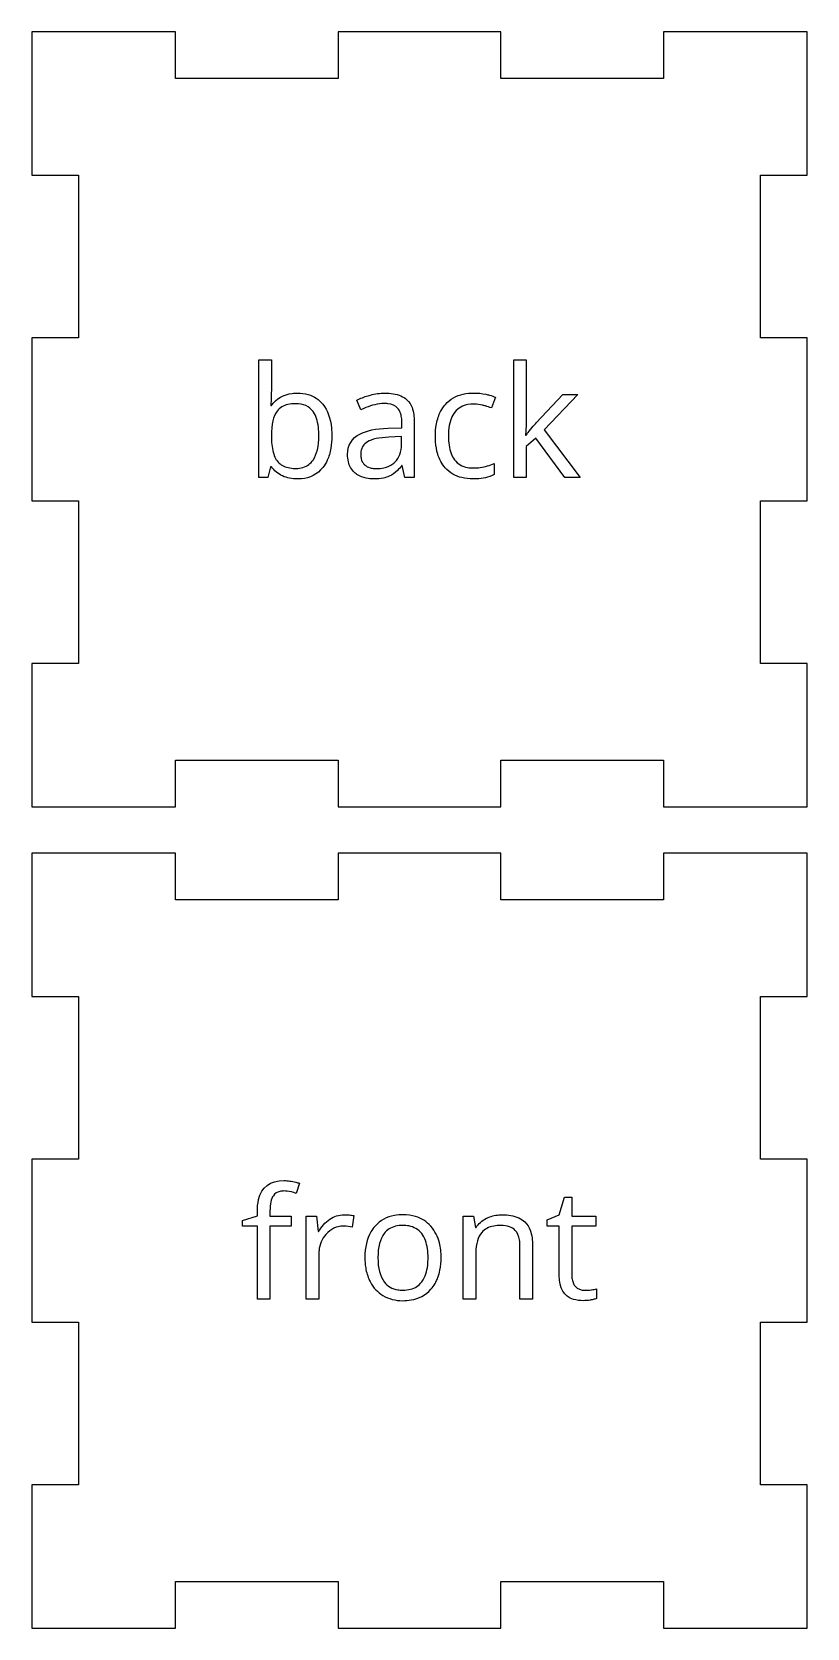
# Model space of a CAD drawing. Extents: x 0 to 156, y 0 to 103.
# Drawn here: x 0 to 50, y 0 to 103 of the extents above; entities that cross this region are included whole.
import ezdxf

# ---------------------------------------------------------------- set-up
doc = ezdxf.new("R2010")
doc.units = 0
doc.layers.get('0').update_dxf_attribs({"linetype": 'CONTINUOUS'})

msp = doc.modelspace()

# ---------------------------------------------------------------- linework, layer by layer
at = {"color": 7}
for p, q in [((0, 103), (0, 93.75)), ((9.25, 103), (0, 103)), ((0, 103), (0, 103)), ((9.25, 100), (9.25, 103)), ((30.25, 103), (19.75, 103)), ((19.75, 103), (19.75, 100)), ((30.25, 100), (30.25, 103)), ((50, 103), (40.75, 103)), ((40.75, 103), (40.75, 100)), ((50, 93.75), (50, 103)), ((19.75, 100), (9.25, 100)), ((40.75, 100), (30.25, 100)), ((0, 93.75), (3, 93.75)), ((3, 93.75), (3, 83.25)), ((47, 83.25), (47, 93.75)), ((47, 93.75), (50, 93.75)), ((3, 83.25), (0, 83.25)), ((0, 83.25), (0, 72.75)), ((50, 83.25), (47, 83.25)), ((50, 72.75), (50, 83.25)), ((0, 72.75), (3, 72.75)), ((3, 72.75), (3, 62.25)), ((47, 62.25), (47, 72.75)), ((47, 72.75), (50, 72.75)), ((3, 62.25), (0, 62.25)), ((0, 62.25), (0, 53)), ((50, 62.25), (47, 62.25)), ((50, 53), (50, 62.25)), ((9.25, 53), (9.25, 56)), ((9.25, 56), (19.75, 56)), ((19.75, 56), (19.75, 53)), ((30.25, 53), (30.25, 56)), ((30.25, 56), (40.75, 56)), ((40.75, 56), (40.75, 53)), ((0, 53), (9.25, 53)), ((19.75, 53), (30.25, 53)), ((40.75, 53), (50, 53)), ((0, 50), (0, 40.75)), ((9.25, 50), (0, 50)), ((0, 50), (0, 50)), ((9.25, 47), (9.25, 50)), ((30.25, 50), (19.75, 50)), ((19.75, 50), (19.75, 47)), ((30.25, 47), (30.25, 50)), ((50, 50), (40.75, 50)), ((40.75, 50), (40.75, 47)), ((50, 40.75), (50, 50)), ((19.75, 47), (9.25, 47)), ((40.75, 47), (30.25, 47)), ((0, 40.75), (3, 40.75)), ((3, 40.75), (3, 30.25)), ((47, 30.25), (47, 40.75)), ((47, 40.75), (50, 40.75)), ((3, 30.25), (0, 30.25)), ((0, 30.25), (0, 19.75)), ((50, 30.25), (47, 30.25)), ((50, 19.75), (50, 30.25)), ((0, 19.75), (3, 19.75)), ((3, 19.75), (3, 9.25)), ((47, 9.25), (47, 19.75)), ((47, 19.75), (50, 19.75)), ((3, 9.25), (0, 9.25)), ((0, 9.25), (0, 0)), ((50, 9.25), (47, 9.25)), ((50, 0), (50, 9.25)), ((9.25, 0), (9.25, 3)), ((9.25, 3), (19.75, 3)), ((19.75, 3), (19.75, 0)), ((30.25, 0), (30.25, 3)), ((30.25, 3), (40.75, 3)), ((40.75, 3), (40.75, 0)), ((0, 0), (9.25, 0)), ((19.75, 0), (30.25, 0)), ((40.75, 0), (50, 0))]:
    msp.add_line(p, q, dxfattribs=at)
at = {"color": 1}
for p, q in [((14.634, 74.25), (14.634, 81.848)), ((14.634, 81.848), (15.444, 81.848)), ((15.444, 81.848), (15.444, 80.002)), ((31.084, 74.25), (31.084, 81.848)), ((31.084, 81.848), (31.885, 81.848)), ((31.885, 81.848), (31.885, 77.819)), ((29.893, 79.421), (29.644, 78.732)), ((29.893, 79.421), (29.893, 79.421)), ((32.524, 77.771), (34.253, 79.602)), ((35.215, 79.602), (33.047, 77.321)), ((34.253, 79.602), (35.215, 79.602)), ((15.405, 78.889), (15.444, 78.889)), ((16.124, 78.81), (16.124, 78.81)), ((21.211, 78.61), (20.962, 79.231)), ((22.954, 77.429), (23.862, 77.458)), ((23.862, 77.458), (23.862, 77.79)), ((24.653, 77.902), (24.653, 74.25)), ((33.047, 77.321), (35.366, 74.25)), ((23.843, 76.882), (23.032, 76.848)), ((23.843, 76.398), (23.843, 76.882)), ((23.843, 76.398), (23.843, 76.398)), ((31.846, 76.989), (31.885, 76.989)), ((31.846, 76.989), (31.846, 76.989)), ((32.495, 76.779), (31.885, 76.252)), ((31.885, 76.252), (31.885, 74.25)), ((34.385, 74.25), (32.495, 76.779)), ((15.215, 74.25), (14.634, 74.25)), ((15.386, 74.939), (15.215, 74.25)), ((15.444, 74.939), (15.386, 74.939)), ((15.444, 74.939), (15.444, 74.939)), ((23.892, 75.012), (23.853, 75.012)), ((24.053, 74.25), (23.892, 75.012)), ((24.653, 74.25), (24.053, 74.25)), ((24.653, 74.25), (24.653, 74.25)), ((29.814, 75.148), (29.814, 74.431)), ((31.885, 74.25), (31.084, 74.25)), ((35.366, 74.25), (34.385, 74.25)), ((17.263, 28.704), (17.053, 28.054)), ((34.011, 26.672), (34.353, 27.815)), ((34.353, 27.815), (34.822, 27.815)), ((34.822, 27.815), (34.822, 26.575)), ((14.543, 26.604), (14.543, 26.902)), ((15.354, 26.921), (15.354, 26.575)), ((13.586, 26.311), (14.543, 26.604)), ((13.586, 25.945), (13.586, 26.311)), ((14.543, 25.945), (13.586, 25.945)), ((14.543, 21.223), (14.543, 25.945)), ((15.354, 26.575), (16.716, 26.575)), ((16.716, 25.945), (15.354, 25.945)), ((15.354, 25.945), (15.354, 21.223)), ((16.716, 26.575), (16.716, 25.945)), ((16.716, 26.575), (16.716, 26.575)), ((17.693, 21.223), (17.693, 26.575)), ((17.693, 26.575), (18.362, 26.575)), ((18.362, 26.575), (18.455, 25.584)), ((20.774, 26.614), (20.662, 25.862)), ((20.774, 26.614), (20.774, 26.614)), ((27.815, 21.223), (27.815, 26.575)), ((27.815, 26.575), (28.474, 26.575)), ((28.474, 26.575), (28.606, 25.842)), ((28.606, 25.842), (28.645, 25.842)), ((33.245, 26.336), (34.011, 26.672)), ((33.245, 25.945), (33.245, 26.336)), ((34.011, 25.945), (33.245, 25.945)), ((34.011, 22.761), (34.011, 25.945)), ((34.822, 26.575), (36.375, 26.575)), ((36.375, 25.945), (34.822, 25.945)), ((34.822, 25.945), (34.822, 22.796)), ((36.375, 26.575), (36.375, 25.945)), ((18.455, 25.584), (18.494, 25.584)), ((18.503, 24.094), (18.503, 21.223)), ((22.317, 23.904), (22.317, 23.904)), ((28.625, 24.031), (28.625, 21.223)), ((31.477, 21.223), (31.477, 24.685)), ((32.288, 24.714), (32.288, 21.223)), ((26.32, 23.089), (26.32, 23.089)), ((36.414, 21.892), (36.414, 21.272)), ((36.414, 21.892), (36.414, 21.892)), ((15.354, 21.223), (14.543, 21.223)), ((18.503, 21.223), (17.693, 21.223)), ((28.625, 21.223), (27.815, 21.223)), ((32.288, 21.223), (31.477, 21.223)), ((32.288, 21.223), (32.288, 21.223))]:
    msp.add_line(p, q, dxfattribs=at)
for points in [[(15.444, 80.002), (15.444, 79.602), (15.432, 79.241667), (15.408, 78.921)], [(15.444, 78.889), (15.755147, 79.335023), (16.247397, 79.620857), (16.789, 79.67)], [(16.789, 79.67), (16.900159, 79.683436), (17.012032, 79.690115), (17.124, 79.69)], [(17.124, 79.69), (17.359622, 79.691978), (17.59432, 79.660326), (17.821, 79.596)], [(17.821, 79.596), (18.192304, 79.490085), (18.521275, 79.270887), (18.762, 78.969)], [(20.962, 79.231), (21.191359, 79.354528), (21.433006, 79.453734), (21.683, 79.527)], [(21.683, 79.527), (21.731426, 79.541198), (21.7801, 79.554534), (21.829, 79.567)], [(21.829, 79.567), (22.137172, 79.647894), (22.454389, 79.689226), (22.773, 79.69)], [(22.773, 79.69), (22.947689, 79.691005), (23.122199, 79.678635), (23.295, 79.653)], [(23.295, 79.653), (23.676333, 79.593667), (23.975333, 79.464333), (24.192, 79.265)], [(26.672, 78.967), (26.973808, 79.305846), (27.377296, 79.537764), (27.822, 79.628)], [(27.822, 79.628), (28.050032, 79.677031), (28.282764, 79.70084), (28.516, 79.699)], [(28.516, 79.699), (28.772667, 79.699), (29.029667, 79.671333), (29.287, 79.616)], [(29.287, 79.616), (29.362499, 79.600149), (29.43753, 79.582141), (29.512, 79.562)], [(29.512, 79.562), (29.665333, 79.519333), (29.792333, 79.472333), (29.893, 79.421)], [(15.408, 78.921), (15.407017, 78.910332), (15.406017, 78.899665), (15.405, 78.889)], [(15.811, 78.535), (15.566333, 78.217667), (15.444, 77.683), (15.444, 76.931)], [(16.124, 78.81), (16.002776, 78.73956), (15.896458, 78.646149), (15.811, 78.535)], [(17.007, 79.011), (16.647, 79.011), (16.352667, 78.944), (16.124, 78.81)], [(18.14, 78.498), (17.895333, 78.84), (17.517667, 79.011), (17.007, 79.011)], [(18.477, 77.486), (18.427667, 77.915333), (18.315333, 78.252667), (18.14, 78.498)], [(18.762, 78.969), (19.073333, 78.585), (19.260333, 78.072667), (19.323, 77.432)], [(21.535, 78.755), (21.425448, 78.710212), (21.31739, 78.661853), (21.211, 78.61)], [(22.117, 78.945), (21.931667, 78.901), (21.737667, 78.837667), (21.535, 78.755)], [(22.725, 79.021), (22.52007, 79.01936), (22.316028, 78.993855), (22.117, 78.945)], [(22.952, 79.008), (22.876641, 79.016628), (22.800852, 79.020968), (22.725, 79.021)], [(23.591, 78.72), (23.447, 78.88), (23.234, 78.976), (22.952, 79.008)], [(23.761, 78.437), (23.722164, 78.540959), (23.664539, 78.636888), (23.591, 78.72)], [(23.84, 78.127), (23.822667, 78.241667), (23.796333, 78.345), (23.761, 78.437)], [(24.192, 79.265), (24.341705, 79.123667), (24.45523, 78.948407), (24.523, 78.754)], [(24.523, 78.754), (24.574333, 78.614), (24.610667, 78.457), (24.632, 78.283)], [(24.632, 78.283), (24.646599, 78.156533), (24.653611, 78.029305), (24.653, 77.902)], [(26.095, 77.705), (26.151, 78.007667), (26.241, 78.278), (26.365, 78.516)], [(26.365, 78.516), (26.448532, 78.678306), (26.551633, 78.829768), (26.672, 78.967)], [(27.766, 78.844), (27.165333, 78.579333), (26.865, 77.931667), (26.865, 76.901)], [(28.496, 78.982), (28.245713, 78.987322), (27.997073, 78.940319), (27.766, 78.844)], [(28.568, 78.98), (28.544016, 78.981148), (28.520011, 78.981814), (28.496, 78.982)], [(29.058, 78.911), (28.876667, 78.951), (28.713333, 78.974), (28.568, 78.98)], [(29.252, 78.863), (29.187713, 78.880499), (29.123029, 78.896503), (29.058, 78.911)], [(29.644, 78.732), (29.515945, 78.783125), (29.385064, 78.826864), (29.252, 78.863)], [(18.506, 76.94), (18.506739, 77.122404), (18.497057, 77.304701), (18.477, 77.486)], [(19.323, 77.432), (19.338716, 77.265467), (19.346391, 77.098273), (19.346, 76.931)], [(21.159, 77.053), (21.586333, 77.280333), (22.184667, 77.405667), (22.954, 77.429)], [(23.862, 77.79), (23.862835, 77.902718), (23.855482, 78.015347), (23.84, 78.127)], [(26.025, 76.892), (26.023508, 77.164567), (26.046939, 77.4367), (26.095, 77.705)], [(31.882, 77.667), (31.877333, 77.500333), (31.865667, 77.281333), (31.847, 77.01)], [(31.885, 77.819), (31.884713, 77.768322), (31.883713, 77.71765), (31.882, 77.667)], [(32.003, 77.15), (32.094333, 77.268), (32.205, 77.402667), (32.335, 77.554)], [(32.335, 77.554), (32.397401, 77.626853), (32.460403, 77.699188), (32.524, 77.771)], [(15.444, 76.931), (15.443431, 76.745991), (15.452443, 76.561077), (15.471, 76.377)], [(15.471, 76.377), (15.509667, 76.004333), (15.591333, 75.704667), (15.716, 75.478)], [(18.14, 75.376), (18.384, 75.738667), (18.506, 76.26), (18.506, 76.94)], [(19.346, 76.931), (19.347594, 76.663034), (19.326519, 76.395413), (19.283, 76.131)], [(20.361, 75.73), (20.338351, 76.290938), (20.652265, 76.811373), (21.159, 77.053)], [(21.638, 76.547), (21.41246, 76.411533), (21.260833, 76.180781), (21.226, 75.92)], [(23.032, 76.848), (22.387333, 76.825333), (21.922667, 76.725), (21.638, 76.547)], [(23.411, 75.236), (23.699, 75.512667), (23.843, 75.9), (23.843, 76.398)], [(26.037, 76.546), (26.028926, 76.661156), (26.024924, 76.776561), (26.025, 76.892)], [(26.175, 75.763), (26.103, 76.000333), (26.057, 76.261333), (26.037, 76.546)], [(26.865, 76.901), (26.864087, 76.709971), (26.877122, 76.519131), (26.904, 76.33)], [(26.904, 76.33), (26.932667, 76.136667), (26.977, 75.961667), (27.037, 75.805)], [(31.847, 77.01), (31.846669, 77.003), (31.846336, 76.996), (31.846, 76.989)], [(31.885, 76.989), (31.923213, 77.043479), (31.962554, 77.097157), (32.003, 77.15)], [(15.716, 75.478), (15.746398, 75.421693), (15.781172, 75.367861), (15.82, 75.317)], [(15.82, 75.317), (15.97195, 75.12353), (16.180747, 74.982584), (16.417, 74.914)], [(17.485, 74.893), (17.754257, 74.970107), (17.986763, 75.141558), (18.14, 75.376)], [(19.053, 75.363), (18.974668, 75.191009), (18.875237, 75.029434), (18.757, 74.882)], [(19.283, 76.131), (19.234333, 75.847), (19.157667, 75.591), (19.053, 75.363)], [(20.411, 75.265), (20.376554, 75.417569), (20.359777, 75.573595), (20.361, 75.73)], [(20.813, 74.563), (20.609465, 74.749667), (20.468985, 74.994984), (20.411, 75.265)], [(21.211, 75.72), (21.210356, 75.630511), (21.220087, 75.541248), (21.24, 75.454)], [(21.226, 75.92), (21.215777, 75.853828), (21.210761, 75.786956), (21.211, 75.72)], [(21.24, 75.454), (21.272, 75.318), (21.331, 75.203), (21.417, 75.109)], [(23.287, 75.131), (23.3304, 75.163484), (23.371807, 75.198547), (23.411, 75.236)], [(26.663, 74.868), (26.436672, 75.12694), (26.27007, 75.432492), (26.175, 75.763)], [(27.037, 75.805), (27.092246, 75.656017), (27.168337, 75.51562), (27.263, 75.388)], [(27.263, 75.388), (27.465098, 75.119059), (27.764467, 74.93994), (28.097, 74.889)], [(16.169, 74.345), (15.878993, 74.475299), (15.628797, 74.680287), (15.444, 74.939)], [(17.124, 74.152), (16.776, 74.152), (16.457667, 74.216333), (16.169, 74.345)], [(16.417, 74.914), (16.549667, 74.872667), (16.697, 74.846667), (16.859, 74.836)], [(16.859, 74.836), (16.914599, 74.832549), (16.970294, 74.830881), (17.026, 74.831)], [(17.026, 74.831), (17.181183, 74.82952), (17.335771, 74.850401), (17.485, 74.893)], [(17.394, 74.165), (17.304268, 74.156242), (17.214159, 74.151903), (17.124, 74.152)], [(18.757, 74.882), (18.422706, 74.463175), (17.928515, 74.203208), (17.394, 74.165)], [(21.007, 74.415), (20.938138, 74.458576), (20.873223, 74.508099), (20.813, 74.563)], [(21.554, 74.201), (21.348, 74.243667), (21.165667, 74.315), (21.007, 74.415)], [(21.417, 75.109), (21.435865, 75.088526), (21.455898, 75.06916), (21.477, 75.051)], [(21.477, 75.051), (21.573447, 74.969292), (21.68633, 74.90927), (21.808, 74.875)], [(22.061, 74.152), (21.890768, 74.150938), (21.720878, 74.167358), (21.554, 74.201)], [(21.808, 74.875), (21.894667, 74.849667), (21.990333, 74.833333), (22.095, 74.826)], [(22.668, 74.209), (22.486667, 74.171), (22.284333, 74.152), (22.061, 74.152)], [(22.095, 74.826), (22.137262, 74.822858), (22.179621, 74.82119), (22.222, 74.821)], [(22.222, 74.821), (22.383969, 74.819796), (22.545587, 74.836226), (22.704, 74.87)], [(23.054, 74.331), (22.93013, 74.276478), (22.800704, 74.235571), (22.668, 74.209)], [(22.704, 74.87), (22.927333, 74.92), (23.121667, 75.007), (23.287, 75.131)], [(23.581, 74.707), (23.405, 74.534333), (23.229333, 74.409), (23.054, 74.331)], [(23.853, 75.012), (23.768606, 74.904909), (23.677771, 74.803054), (23.581, 74.707)], [(27.725, 74.237), (27.314639, 74.333377), (26.943866, 74.553676), (26.663, 74.868)], [(28.462, 74.152), (28.213778, 74.150027), (27.966256, 74.178575), (27.725, 74.237)], [(28.097, 74.889), (28.21092, 74.869181), (28.32637, 74.859476), (28.442, 74.86)], [(28.442, 74.86), (28.758867, 74.861736), (29.073928, 74.907851), (29.378, 74.997)], [(29.25, 74.231), (29.076667, 74.192333), (28.889, 74.168), (28.687, 74.158)], [(29.814, 74.431), (29.635485, 74.34012), (29.445889, 74.272887), (29.25, 74.231)], [(29.378, 74.997), (29.525997, 75.039285), (29.671551, 75.089695), (29.814, 75.148)], [(28.687, 74.158), (28.612063, 74.154101), (28.537039, 74.1521), (28.462, 74.152)], [(14.62, 27.646), (14.811333, 28.465333), (15.360333, 28.875), (16.267, 28.875)], [(16.267, 28.875), (16.390531, 28.874078), (16.513841, 28.864387), (16.636, 28.846)], [(16.636, 28.846), (16.756, 28.829333), (16.882667, 28.804333), (17.016, 28.771)], [(15.574, 27.9), (15.427333, 27.696667), (15.354, 27.370333), (15.354, 26.921)], [(15.989, 28.176), (15.821565, 28.137856), (15.673919, 28.039662), (15.574, 27.9)], [(16.252, 28.206), (16.163442, 28.206692), (16.075128, 28.196618), (15.989, 28.176)], [(16.456, 28.193), (16.388313, 28.20132), (16.320196, 28.205661), (16.252, 28.206)], [(17.053, 28.054), (16.831, 28.126), (16.632, 28.172333), (16.456, 28.193)], [(17.016, 28.771), (17.098866, 28.750678), (17.181224, 28.728338), (17.263, 28.704)], [(14.543, 26.902), (14.540257, 27.152123), (14.566091, 27.40174), (14.62, 27.646)], [(18.494, 25.584), (18.581526, 25.739284), (18.684013, 25.885645), (18.8, 26.021)], [(18.8, 26.021), (18.920146, 26.16128), (19.058348, 26.285024), (19.211, 26.389)], [(20.076, 25.935), (19.642667, 25.935), (19.272333, 25.759333), (18.965, 25.408)], [(19.211, 26.389), (19.491, 26.577667), (19.798667, 26.672), (20.134, 26.672)], [(20.163, 25.933), (20.134019, 25.93433), (20.105011, 25.934997), (20.076, 25.935)], [(20.134, 26.672), (20.245153, 26.672309), (20.356265, 26.667638), (20.467, 26.658)], [(20.662, 25.862), (20.477333, 25.902667), (20.311, 25.926333), (20.163, 25.933)], [(20.467, 26.658), (20.570088, 26.649193), (20.672588, 26.634502), (20.774, 26.614)], [(22.131, 25.942), (22.026224, 25.824997), (21.93405, 25.697294), (21.856, 25.561)], [(23.382, 26.624), (22.899446, 26.545927), (22.458059, 26.305299), (22.131, 25.942)], [(23.443, 25.928), (23.156545, 25.859462), (22.902138, 25.695033), (22.722, 25.462)], [(23.948, 26.672), (23.758272, 26.673089), (23.568835, 26.657024), (23.382, 26.624)], [(23.923, 25.984), (23.761285, 25.985528), (23.60002, 25.966714), (23.443, 25.928)], [(24.313, 25.949), (24.18442, 25.97312), (24.053821, 25.984841), (23.923, 25.984)], [(24.747, 26.561), (24.487652, 26.637449), (24.218366, 26.674859), (23.948, 26.672)], [(25.142, 25.454), (24.937233, 25.716798), (24.641481, 25.893393), (24.313, 25.949)], [(25.732, 25.925), (25.469914, 26.225301), (25.128549, 26.445716), (24.747, 26.561)], [(26.284, 24.856), (26.188858, 25.251619), (25.999478, 25.61837), (25.732, 25.925)], [(28.645, 25.842), (28.802848, 26.091257), (29.024975, 26.293348), (29.288, 26.427)], [(29.788, 25.944), (29.456667, 25.880667), (29.199333, 25.742667), (29.016, 25.53)], [(29.288, 26.427), (29.306186, 26.436619), (29.324522, 26.445954), (29.343, 26.455)], [(29.343, 26.455), (29.588147, 26.572423), (29.852972, 26.643292), (30.124, 26.664)], [(30.247, 25.984), (30.093084, 25.985097), (29.939406, 25.971704), (29.788, 25.944)], [(30.124, 26.664), (30.197191, 26.669708), (30.270588, 26.672377), (30.344, 26.672)], [(30.804, 25.901), (30.647333, 25.956333), (30.461667, 25.984), (30.247, 25.984)], [(30.344, 26.672), (30.526561, 26.673239), (30.708893, 26.658854), (30.889, 26.629)], [(31.179, 25.662), (31.075582, 25.771324), (30.946769, 25.85342), (30.804, 25.901)], [(30.889, 26.629), (31.269667, 26.563), (31.573, 26.422), (31.799, 26.206)], [(31.799, 26.206), (31.95295, 26.055631), (32.070301, 25.871906), (32.142, 25.669)], [(18.965, 25.408), (18.711242, 25.116789), (18.554943, 24.753489), (18.518, 24.369)], [(21.856, 25.561), (21.603333, 25.120333), (21.477, 24.568), (21.477, 23.904)], [(22.722, 25.462), (22.452, 25.113333), (22.317, 24.594), (22.317, 23.904)], [(25.384, 25.011), (25.32626, 25.170082), (25.24466, 25.319457), (25.142, 25.454)], [(25.516, 24.48), (25.488, 24.676), (25.444, 24.853), (25.384, 25.011)], [(26.394, 23.904), (26.394, 24.250667), (26.357333, 24.568), (26.284, 24.856)], [(29.016, 25.53), (28.778, 25.253333), (28.648667, 24.812333), (28.628, 24.207)], [(31.451, 25.044), (31.409667, 25.304667), (31.319, 25.510667), (31.179, 25.662)], [(31.477, 24.685), (31.477762, 24.805163), (31.469068, 24.9252), (31.451, 25.044)], [(32.142, 25.669), (32.196667, 25.521), (32.236, 25.355667), (32.26, 25.173)], [(32.26, 25.173), (32.27928, 25.020769), (32.288633, 24.867445), (32.288, 24.714)], [(18.518, 24.369), (18.507869, 24.277685), (18.502861, 24.185875), (18.503, 24.094)], [(21.477, 23.904), (21.476148, 23.683979), (21.493204, 23.464254), (21.528, 23.247)], [(22.317, 23.904), (22.317, 23.220667), (22.453667, 22.699667), (22.727, 22.341)], [(25.554, 23.904), (25.55507, 24.09666), (25.542371, 24.28915), (25.516, 24.48)], [(25.527, 23.408), (25.545617, 23.572669), (25.554632, 23.738283), (25.554, 23.904)], [(26.32, 23.089), (26.37122, 23.357599), (26.396005, 23.630569), (26.394, 23.904)], [(28.628, 24.207), (28.626006, 24.148354), (28.625006, 24.089679), (28.625, 24.031)], [(21.528, 23.247), (21.572444, 22.963684), (21.657308, 22.68821), (21.78, 22.429)], [(25.142, 22.339), (25.261904, 22.498182), (25.35357, 22.676779), (25.413, 22.867)], [(25.413, 22.867), (25.465667, 23.029667), (25.503667, 23.21), (25.527, 23.408)], [(26.004, 22.23), (26.150667, 22.480667), (26.256, 22.767), (26.32, 23.089)], [(34.94, 21.21), (34.320667, 21.400667), (34.011, 21.917667), (34.011, 22.761)], [(34.822, 22.796), (34.821196, 22.699843), (34.828893, 22.603802), (34.845, 22.509)], [(21.78, 22.429), (21.798734, 22.390195), (21.818406, 22.351851), (21.839, 22.314)], [(21.839, 22.314), (22.023875, 21.963259), (22.300339, 21.669171), (22.639, 21.463)], [(22.727, 22.341), (22.937651, 22.064716), (23.248186, 21.881985), (23.592, 21.832)], [(23.592, 21.832), (23.704666, 21.813006), (23.818745, 21.803639), (23.933, 21.804)], [(23.933, 21.804), (24.100688, 21.802444), (24.267833, 21.823295), (24.43, 21.866)], [(24.43, 21.866), (24.713544, 21.939622), (24.964229, 22.106159), (25.142, 22.339)], [(24.463, 21.172), (24.95343, 21.248447), (25.402594, 21.491392), (25.735, 21.86)], [(25.735, 21.86), (25.836945, 21.973922), (25.927073, 22.09789), (26.004, 22.23)], [(34.845, 22.509), (34.863667, 22.404333), (34.893667, 22.310333), (34.935, 22.227)], [(34.935, 22.227), (34.965744, 22.164092), (35.004756, 22.105574), (35.051, 22.053)], [(35.051, 22.053), (35.204333, 21.881), (35.414333, 21.795), (35.681, 21.795)], [(35.681, 21.795), (35.811486, 21.794429), (35.941837, 21.803454), (36.071, 21.822)], [(36.071, 21.822), (36.07934, 21.82329), (36.087674, 21.824624), (36.096, 21.826)], [(36.096, 21.826), (36.229333, 21.847333), (36.335333, 21.869333), (36.414, 21.892)], [(22.639, 21.463), (23.010333, 21.238333), (23.435333, 21.126), (23.914, 21.126)], [(23.914, 21.126), (24.097993, 21.125255), (24.281697, 21.140647), (24.463, 21.172)], [(35.564, 21.126), (35.352976, 21.122739), (35.14265, 21.151052), (34.94, 21.21)], [(36.025, 21.167), (35.854333, 21.139667), (35.700667, 21.126), (35.564, 21.126)], [(36.074, 21.175), (36.057689, 21.1722), (36.041355, 21.169533), (36.025, 21.167)], [(36.319, 21.235), (36.251667, 21.212333), (36.17, 21.192333), (36.074, 21.175)], [(36.414, 21.272), (36.383155, 21.257652), (36.351424, 21.245293), (36.319, 21.235)]]:
    msp.add_open_spline(points, degree=3, dxfattribs=at)

doc.saveas('drawing.dxf')
